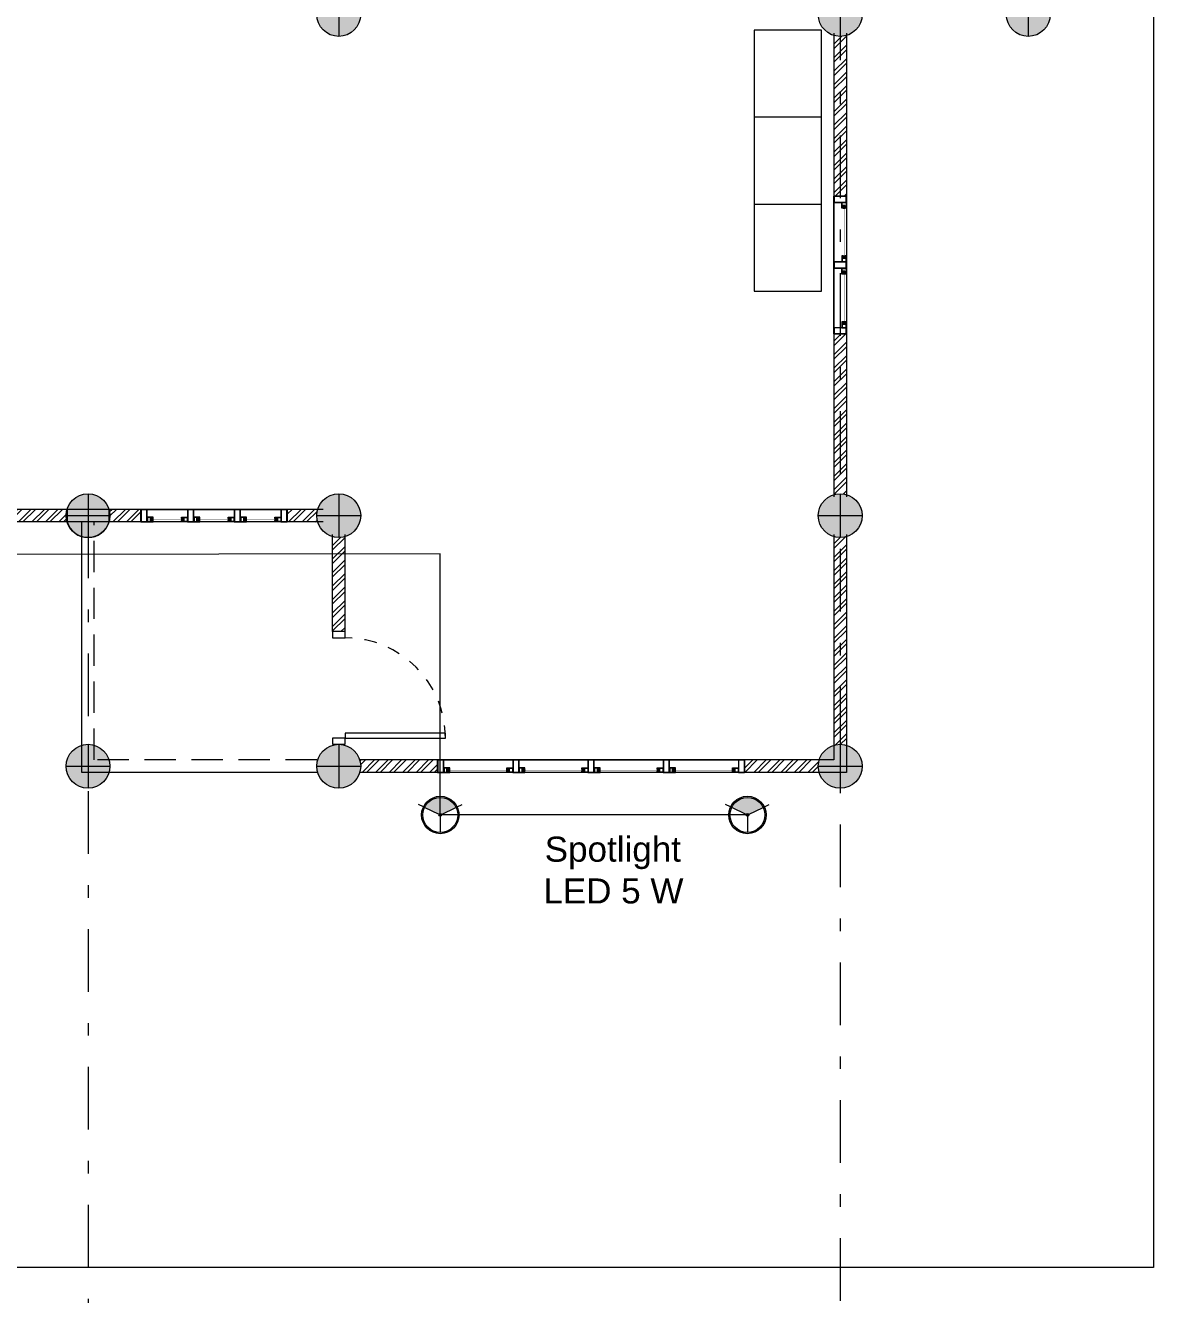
# Model space of a CAD drawing. Header units: millimetres. Extents: x -667 to -468, y -723 to -475.
# Drawn here: x -537.15 to -528.15, y -711.6 to -701.47 of the extents above; entities that cross this region are included whole.
import ezdxf

# ---------------------------------------------------------------- set-up
doc = ezdxf.new("R2010")
doc.units = ezdxf.units.MM
for name, pattern in [('CENTER', [2, 1.25, -0.25, 0.25, -0.25]), ('DASHDOT', [1, 0.5, -0.25, 0, -0.25]), ('DASHED2', [0.375, 0.25, -0.125]), ('HIDDEN', [0.375, 0.25, -0.125])]:
    doc.linetypes.add(name, pattern=pattern)
doc.layers.get('0').update_dxf_attribs({"lineweight": 9})
for name, color, linetype, lineweight in [('COLUMN', 11, 'Continuous', 9), ('dinding', 36, 'Continuous', 9), ('DOOR', 6, 'Continuous', 5), ('Furniture', 172, 'Continuous', 0), ('GRID', 250, 'CENTER', 0), ('HIDDEN', 9, 'HIDDEN', 5), ('NOTASI', 250, 'Continuous', 5), ('pintu', 6, 'Continuous', 5)]:
    doc.layers.add(name, color=color, linetype=linetype, lineweight=lineweight)
doc.styles.get("Standard").update_dxf_attribs({"font": 'arial.ttf'})
pattern_1 = [(45, (113.00251, -159.11501), (-0.053881537, 0.053881537), []), (45, (113.038434, -159.11501), (-0.053881537, 0.053881537), [])]

# ---------------------------------------------------------------- blocks, each defined once
blk = doc.blocks.new('spotlight')
h = blk.add_hatch(color=256)
h.set_gradient(color1=(246, 249, 78), one_color=1, tint=1, name='SPHERICAL')
h.paths.add_polyline_path([(0.01, 0.005), (0.133, 0.064, 0.629887), (-0.133, 0.064), (-0.01, 0.005, -0.629887)])
h = blk.add_hatch(color=256)
h.set_gradient(color1=(186, 177, 3), one_color=1, tint=1, name='SPHERICAL')
h.paths.add_polyline_path([(0.011, 0, 1), (-0.011, 0, 1)])
at = {"color": 244, "true_color": 0x990a2b}
for p, q in [((-0.144, 0.069), (-0.185, 0.088)), ((-0.01, 0.005), (-0.133, 0.064)), ((0.01, 0.005), (0.133, 0.064)), ((0.144, 0.069), (0.185, 0.088)), ((0, -0.011), (0, -0.148))]:
    blk.add_line(p, q, dxfattribs=at)
for radius in [0.159, 0.148]:
    blk.add_circle((0, 0), radius, dxfattribs=at)
blk.add_circle((0, 0), 0.0115)
blk = doc.blocks.new('kolommm bulat')
at = {"layer": 'NOTASI'}
h = blk.add_hatch(color=256, dxfattribs=at)
h.paths.add_polyline_path([(-808.914, -494.931), (-808.914, -495.106), (-808.739, -495.106, 0.414214)])
h.paths.add_polyline_path([(-808.914, -494.931, 0.414214), (-809.089, -495.106), (-808.914, -495.106)])
h.paths.add_polyline_path([(-808.914, -495.106), (-809.089, -495.106, 0.414214), (-808.914, -495.281)])
h.paths.add_polyline_path([(-808.739, -495.106), (-808.914, -495.106), (-808.914, -495.281, 0.414214)])
for p, q in [((-808.914, -494.931), (-808.914, -495.281)), ((-809.089, -495.106), (-808.739, -495.106))]:
    blk.add_line(p, q)
blk.add_circle((-808.914, -495.106), 0.175)
blk = doc.blocks.new('*U564')
for points in [[(81023, 24533), (80973, 24533), (80973, 24433), (81023, 24433)], [(81873, 24533), (81823, 24533), (81823, 24433), (81873, 24433)], [(81023, 24433), (81023, 23633), (81063, 23633), (81063, 24433)]]:
    blk.add_lwpolyline(points, close=True)
at = {"layer": 'HIDDEN'}
blk.add_arc((81023, 24433), 800, 270, 0, dxfattribs=at)
blk = doc.blocks.new('VFEEW')
h = blk.add_hatch()
h.set_pattern_fill('ANSI31', color=30, scale=0.02, angle=-180, style=0)
h.set_pattern_definition([(45, (-1840.9476361, -2580.5427676), (-0.0017677669529, 0.0017677669529), [])])
h.paths.add_polyline_path([(-646.174, -521.722), (-646.172, -521.722, -0.354282), (-646.17, -521.719), (-646.19, -521.719), (-646.19, -521.727), (-646.174, -521.727)])
h.paths.add_polyline_path([(-646.19, -521.711), (-646.19, -521.719), (-646.17, -521.719, -0.354282), (-646.172, -521.716), (-646.174, -521.716), (-646.174, -521.711)])
h = blk.add_hatch()
h.set_pattern_fill('ANSI31', color=30, scale=0.02, angle=-180, style=0)
h.set_pattern_definition([(135, (549.0636286, -2580.5427676), (0.0017677669529, 0.0017677669529), [])])
h.paths.add_polyline_path([(-645.711, -521.722), (-645.713, -521.722, 0.354282), (-645.715, -521.719), (-645.695, -521.719), (-645.695, -521.727), (-645.711, -521.727)])
h.paths.add_polyline_path([(-645.695, -521.711), (-645.695, -521.719), (-645.715, -521.719, 0.354282), (-645.713, -521.716), (-645.711, -521.716), (-645.711, -521.711)])
h = blk.add_hatch()
h.set_pattern_fill('ANSI31', color=30, scale=0.02, angle=-180, style=0)
h.set_pattern_definition([(45, (-1840.3476361, -2580.5427676), (-0.0017677669529, 0.0017677669529), [])])
h.paths.add_polyline_path([(-645.574, -521.722), (-645.572, -521.722, -0.354282), (-645.57, -521.719), (-645.59, -521.719), (-645.59, -521.727), (-645.574, -521.727)])
h.paths.add_polyline_path([(-645.59, -521.711), (-645.59, -521.719), (-645.57, -521.719, -0.354282), (-645.572, -521.716), (-645.574, -521.716), (-645.574, -521.711)])
h = blk.add_hatch()
h.set_pattern_fill('ANSI31', color=30, scale=0.02, angle=-180, style=0)
h.set_pattern_definition([(135, (549.6636286, -2580.5427676), (0.0017677669529, 0.0017677669529), [])])
h.paths.add_polyline_path([(-645.111, -521.722), (-645.113, -521.722, 0.354282), (-645.115, -521.719), (-645.095, -521.719), (-645.095, -521.727), (-645.111, -521.727)])
h.paths.add_polyline_path([(-645.095, -521.711), (-645.095, -521.719), (-645.115, -521.719, 0.354282), (-645.113, -521.716), (-645.111, -521.716), (-645.111, -521.711)])
h = blk.add_hatch()
h.set_pattern_fill('ANSI31', color=30, scale=0.02, angle=-180, style=0)
h.set_pattern_definition([(45, (-1839.7476361, -2580.5427676), (-0.0017677669529, 0.0017677669529), [])])
h.paths.add_polyline_path([(-644.974, -521.722), (-644.972, -521.722, -0.354282), (-644.97, -521.719), (-644.99, -521.719), (-644.99, -521.727), (-644.974, -521.727)])
h.paths.add_polyline_path([(-644.99, -521.711), (-644.99, -521.719), (-644.97, -521.719, -0.354282), (-644.972, -521.716), (-644.974, -521.716), (-644.974, -521.711)])
h = blk.add_hatch()
h.set_pattern_fill('ANSI31', color=30, scale=0.02, angle=-180, style=0)
h.set_pattern_definition([(135, (550.2636286, -2580.5427676), (0.0017677669529, 0.0017677669529), [])])
h.paths.add_polyline_path([(-644.511, -521.722), (-644.513, -521.722, 0.354282), (-644.515, -521.719), (-644.495, -521.719), (-644.495, -521.727), (-644.511, -521.727)])
h.paths.add_polyline_path([(-644.495, -521.711), (-644.495, -521.719), (-644.515, -521.719, 0.354282), (-644.513, -521.716), (-644.511, -521.716), (-644.511, -521.711)])
h = blk.add_hatch()
h.set_pattern_fill('ANSI31', color=30, scale=0.02, angle=-180, style=0)
h.set_pattern_definition([(45, (-1839.1476361, -2580.5427676), (-0.0017677669529, 0.0017677669529), [])])
h.paths.add_polyline_path([(-644.374, -521.722), (-644.372, -521.722, -0.354282), (-644.37, -521.719), (-644.39, -521.719), (-644.39, -521.727), (-644.374, -521.727)])
h.paths.add_polyline_path([(-644.39, -521.711), (-644.39, -521.719), (-644.37, -521.719, -0.354282), (-644.372, -521.716), (-644.374, -521.716), (-644.374, -521.711)])
h = blk.add_hatch()
h.set_pattern_fill('ANSI31', color=30, scale=0.02, angle=-180, style=0)
h.set_pattern_definition([(135, (550.8636286, -2580.5427676), (0.0017677669529, 0.0017677669529), [])])
h.paths.add_polyline_path([(-643.911, -521.722), (-643.913, -521.722, 0.354282), (-643.915, -521.719), (-643.895, -521.719), (-643.895, -521.727), (-643.911, -521.727)])
h.paths.add_polyline_path([(-643.895, -521.711), (-643.895, -521.719), (-643.915, -521.719, 0.354282), (-643.913, -521.716), (-643.911, -521.716), (-643.911, -521.711)])
for points in [[(-646.267, -521.638), (-643.817, -521.638), (-643.817, -521.738), (-646.267, -521.738)], [(-646.217, -521.638), (-646.267, -521.638), (-646.267, -521.738), (-646.217, -521.738)], [(-646.219, -521.64), (-646.265, -521.64), (-646.265, -521.736), (-646.219, -521.736)], [(-646.192, -521.709), (-646.172, -521.709), (-646.172, -521.703), (-646.215, -521.703), (-646.215, -521.736), (-646.172, -521.736), (-646.172, -521.729), (-646.192, -521.729)], [(-645.693, -521.709), (-645.713, -521.709), (-645.713, -521.703), (-645.669, -521.703), (-645.669, -521.736), (-645.713, -521.736), (-645.713, -521.729), (-645.693, -521.729)], [(-645.617, -521.638), (-645.667, -521.638), (-645.667, -521.738), (-645.617, -521.738)], [(-645.619, -521.64), (-645.665, -521.64), (-645.665, -521.736), (-645.619, -521.736)], [(-645.592, -521.709), (-645.572, -521.709), (-645.572, -521.703), (-645.615, -521.703), (-645.615, -521.736), (-645.572, -521.736), (-645.572, -521.729), (-645.592, -521.729)], [(-645.093, -521.709), (-645.113, -521.709), (-645.113, -521.703), (-645.069, -521.703), (-645.069, -521.736), (-645.113, -521.736), (-645.113, -521.729), (-645.093, -521.729)], [(-645.017, -521.638), (-645.067, -521.638), (-645.067, -521.738), (-645.017, -521.738)], [(-645.019, -521.64), (-645.065, -521.64), (-645.065, -521.736), (-645.019, -521.736)], [(-644.992, -521.709), (-644.972, -521.709), (-644.972, -521.703), (-645.015, -521.703), (-645.015, -521.736), (-644.972, -521.736), (-644.972, -521.729), (-644.992, -521.729)], [(-644.493, -521.709), (-644.513, -521.709), (-644.513, -521.703), (-644.469, -521.703), (-644.469, -521.736), (-644.513, -521.736), (-644.513, -521.729), (-644.493, -521.729)], [(-644.417, -521.638), (-644.467, -521.638), (-644.467, -521.738), (-644.417, -521.738)], [(-644.419, -521.64), (-644.465, -521.64), (-644.465, -521.736), (-644.419, -521.736)], [(-644.392, -521.709), (-644.372, -521.709), (-644.372, -521.703), (-644.415, -521.703), (-644.415, -521.736), (-644.372, -521.736), (-644.372, -521.729), (-644.392, -521.729)], [(-643.893, -521.709), (-643.913, -521.709), (-643.913, -521.703), (-643.869, -521.703), (-643.869, -521.736), (-643.913, -521.736), (-643.913, -521.729), (-643.893, -521.729)], [(-643.817, -521.638), (-643.867, -521.638), (-643.867, -521.738), (-643.817, -521.738)], [(-643.819, -521.64), (-643.865, -521.64), (-643.865, -521.736), (-643.819, -521.736)]]:
    blk.add_lwpolyline(points, close=True)
for points in [[(-646.172, -521.713), (-646.172, -521.711), (-646.172, -521.716), (-646.172, -521.711), (-646.17, -521.711), (-646.17, -521.701), (-646.217, -521.701), (-646.217, -521.738), (-646.17, -521.738), (-646.17, -521.727), (-646.172, -521.727), (-646.172, -521.722), (-646.172, -521.727)], [(-645.713, -521.713), (-645.713, -521.711), (-645.713, -521.716), (-645.713, -521.711), (-645.715, -521.711), (-645.715, -521.701), (-645.667, -521.701), (-645.667, -521.738), (-645.715, -521.738), (-645.715, -521.727), (-645.713, -521.727), (-645.713, -521.722), (-645.713, -521.727)], [(-645.572, -521.713), (-645.572, -521.711), (-645.572, -521.716), (-645.572, -521.711), (-645.57, -521.711), (-645.57, -521.701), (-645.617, -521.701), (-645.617, -521.738), (-645.57, -521.738), (-645.57, -521.727), (-645.572, -521.727), (-645.572, -521.722), (-645.572, -521.727)], [(-645.113, -521.713), (-645.113, -521.711), (-645.113, -521.716), (-645.113, -521.711), (-645.115, -521.711), (-645.115, -521.701), (-645.067, -521.701), (-645.067, -521.738), (-645.115, -521.738), (-645.115, -521.727), (-645.113, -521.727), (-645.113, -521.722), (-645.113, -521.727)], [(-644.972, -521.713), (-644.972, -521.711), (-644.972, -521.716), (-644.972, -521.711), (-644.97, -521.711), (-644.97, -521.701), (-645.017, -521.701), (-645.017, -521.738), (-644.97, -521.738), (-644.97, -521.727), (-644.972, -521.727), (-644.972, -521.722), (-644.972, -521.727)], [(-644.513, -521.713), (-644.513, -521.711), (-644.513, -521.716), (-644.513, -521.711), (-644.515, -521.711), (-644.515, -521.701), (-644.467, -521.701), (-644.467, -521.738), (-644.515, -521.738), (-644.515, -521.727), (-644.513, -521.727), (-644.513, -521.722), (-644.513, -521.727)], [(-644.372, -521.713), (-644.372, -521.711), (-644.372, -521.716), (-644.372, -521.711), (-644.37, -521.711), (-644.37, -521.701), (-644.417, -521.701), (-644.417, -521.738), (-644.37, -521.738), (-644.37, -521.727), (-644.372, -521.727), (-644.372, -521.722), (-644.372, -521.727)], [(-643.913, -521.713), (-643.913, -521.711), (-643.913, -521.716), (-643.913, -521.711), (-643.915, -521.711), (-643.915, -521.701), (-643.867, -521.701), (-643.867, -521.738), (-643.915, -521.738), (-643.915, -521.727), (-643.913, -521.727), (-643.913, -521.722), (-643.913, -521.727)], [(-646.172, -521.722), (-646.174, -521.722), (-646.174, -521.727), (-646.19, -521.727), (-646.19, -521.711), (-646.174, -521.711), (-646.174, -521.716), (-646.172, -521.716)], [(-645.713, -521.722), (-645.711, -521.722), (-645.711, -521.727), (-645.695, -521.727), (-645.695, -521.711), (-645.711, -521.711), (-645.711, -521.716), (-645.713, -521.716)], [(-645.572, -521.722), (-645.574, -521.722), (-645.574, -521.727), (-645.59, -521.727), (-645.59, -521.711), (-645.574, -521.711), (-645.574, -521.716), (-645.572, -521.716)], [(-645.113, -521.722), (-645.111, -521.722), (-645.111, -521.727), (-645.095, -521.727), (-645.095, -521.711), (-645.111, -521.711), (-645.111, -521.716), (-645.113, -521.716)], [(-644.972, -521.722), (-644.974, -521.722), (-644.974, -521.727), (-644.99, -521.727), (-644.99, -521.711), (-644.974, -521.711), (-644.974, -521.716), (-644.972, -521.716)], [(-644.513, -521.722), (-644.511, -521.722), (-644.511, -521.727), (-644.495, -521.727), (-644.495, -521.711), (-644.511, -521.711), (-644.511, -521.716), (-644.513, -521.716)], [(-644.372, -521.722), (-644.374, -521.722), (-644.374, -521.727), (-644.39, -521.727), (-644.39, -521.711), (-644.374, -521.711), (-644.374, -521.716), (-644.372, -521.716)], [(-643.913, -521.722), (-643.911, -521.722), (-643.911, -521.727), (-643.895, -521.727), (-643.895, -521.711), (-643.911, -521.711), (-643.911, -521.716), (-643.913, -521.716)]]:
    blk.add_lwpolyline(points)
at = {"color": 20, "const_width": 0.002}
for points in [[(-645.711, -521.719), (-646.174, -521.719)], [(-645.111, -521.719), (-645.574, -521.719)], [(-644.511, -521.719), (-644.974, -521.719)], [(-643.911, -521.719), (-644.374, -521.719)]]:
    blk.add_lwpolyline(points, dxfattribs=at)
for centre, start, end in [((-646.169, -521.717), 174.6734, 252.7067), ((-646.169, -521.722), 107.2933, 185.3266), ((-645.715, -521.717), 287.2933, 5.3266), ((-645.715, -521.722), 354.6734, 72.7067), ((-645.569, -521.717), 174.6734, 252.7067), ((-645.569, -521.722), 107.2933, 185.3266), ((-645.115, -521.717), 287.2933, 5.3266), ((-645.115, -521.722), 354.6734, 72.7067), ((-644.969, -521.717), 174.6734, 252.7067), ((-644.969, -521.722), 107.2933, 185.3266), ((-644.515, -521.717), 287.2933, 5.3266), ((-644.515, -521.722), 354.6734, 72.7067), ((-644.369, -521.717), 174.6734, 252.7067), ((-644.369, -521.722), 107.2933, 185.3266), ((-643.915, -521.717), 287.2933, 5.3266), ((-643.915, -521.722), 354.6734, 72.7067)]:
    blk.add_arc(centre, 0.00286, start, end)
blk = doc.blocks.new('VBV')
h = blk.add_hatch()
h.set_pattern_fill('ANSI31', color=30, scale=0.02, angle=-180, style=0)
h.set_pattern_definition([(45, (-1846.064447, -2578.5427676), (-0.0017677669529, 0.0017677669529), [])])
h.paths.add_polyline_path([(-651.29, -519.722), (-651.288, -519.722, -0.354282), (-651.286, -519.719), (-651.306, -519.719), (-651.306, -519.727), (-651.29, -519.727)])
h.paths.add_polyline_path([(-651.306, -519.711), (-651.306, -519.719), (-651.286, -519.719, -0.354282), (-651.288, -519.716), (-651.29, -519.716), (-651.29, -519.711)])
h = blk.add_hatch()
h.set_pattern_fill('ANSI31', color=30, scale=0.02, angle=-180, style=0)
h.set_pattern_definition([(135, (543.7193513, -2578.5427676), (0.0017677669529, 0.0017677669529), [])])
h.paths.add_polyline_path([(-651.055, -519.722), (-651.057, -519.722, 0.354282), (-651.059, -519.719), (-651.039, -519.719), (-651.039, -519.727), (-651.055, -519.727)])
h.paths.add_polyline_path([(-651.039, -519.711), (-651.039, -519.719), (-651.059, -519.719, 0.354282), (-651.057, -519.716), (-651.055, -519.716), (-651.055, -519.711)])
h = blk.add_hatch()
h.set_pattern_fill('ANSI31', color=30, scale=0.02, angle=-180, style=0)
h.set_pattern_definition([(45, (-1845.6919134, -2578.5427676), (-0.0017677669529, 0.0017677669529), [])])
h.paths.add_polyline_path([(-650.918, -519.722), (-650.916, -519.722, -0.354282), (-650.914, -519.719), (-650.934, -519.719), (-650.934, -519.727), (-650.918, -519.727)])
h.paths.add_polyline_path([(-650.934, -519.711), (-650.934, -519.719), (-650.914, -519.719, -0.354282), (-650.916, -519.716), (-650.918, -519.716), (-650.918, -519.711)])
h = blk.add_hatch()
h.set_pattern_fill('ANSI31', color=30, scale=0.02, angle=-180, style=0)
h.set_pattern_definition([(135, (544.0918849, -2578.5427676), (0.0017677669529, 0.0017677669529), [])])
h.paths.add_polyline_path([(-650.682, -519.722), (-650.684, -519.722, 0.354282), (-650.686, -519.719), (-650.666, -519.719), (-650.666, -519.727), (-650.682, -519.727)])
h.paths.add_polyline_path([(-650.666, -519.711), (-650.666, -519.719), (-650.686, -519.719, 0.354282), (-650.684, -519.716), (-650.682, -519.716), (-650.682, -519.711)])
h = blk.add_hatch()
h.set_pattern_fill('ANSI31', color=30, scale=0.02, angle=-180, style=0)
h.set_pattern_definition([(45, (-1845.31938, -2578.5427676), (-0.0017677669529, 0.0017677669529), [])])
h.paths.add_polyline_path([(-650.545, -519.722), (-650.543, -519.722, -0.354282), (-650.541, -519.719), (-650.561, -519.719), (-650.561, -519.727), (-650.545, -519.727)])
h.paths.add_polyline_path([(-650.561, -519.711), (-650.561, -519.719), (-650.541, -519.719, -0.354282), (-650.543, -519.716), (-650.545, -519.716), (-650.545, -519.711)])
h = blk.add_hatch()
h.set_pattern_fill('ANSI31', color=30, scale=0.02, angle=-180, style=0)
h.set_pattern_definition([(135, (544.4644184, -2578.5427676), (0.0017677669529, 0.0017677669529), [])])
h.paths.add_polyline_path([(-650.31, -519.722), (-650.312, -519.722, 0.354282), (-650.314, -519.719), (-650.294, -519.719), (-650.294, -519.727), (-650.31, -519.727)])
h.paths.add_polyline_path([(-650.294, -519.711), (-650.294, -519.719), (-650.314, -519.719, 0.354282), (-650.312, -519.716), (-650.31, -519.716), (-650.31, -519.711)])
for points in [[(-651.334, -519.638), (-651.384, -519.638), (-651.384, -519.738), (-651.334, -519.738)], [(-651.384, -519.638), (-650.216, -519.638), (-650.216, -519.738), (-651.384, -519.738)], [(-651.336, -519.64), (-651.382, -519.64), (-651.382, -519.736), (-651.336, -519.736)], [(-650.961, -519.638), (-651.011, -519.638), (-651.011, -519.738), (-650.961, -519.738)], [(-650.963, -519.64), (-651.009, -519.64), (-651.009, -519.736), (-650.963, -519.736)], [(-650.589, -519.638), (-650.639, -519.638), (-650.639, -519.738), (-650.589, -519.738)], [(-650.591, -519.64), (-650.637, -519.64), (-650.637, -519.736), (-650.591, -519.736)], [(-650.216, -519.638), (-650.266, -519.638), (-650.266, -519.738), (-650.216, -519.738)], [(-650.218, -519.64), (-650.264, -519.64), (-650.264, -519.736), (-650.218, -519.736)], [(-651.308, -519.709), (-651.288, -519.709), (-651.288, -519.703), (-651.332, -519.703), (-651.332, -519.736), (-651.288, -519.736), (-651.288, -519.729), (-651.308, -519.729)], [(-651.037, -519.709), (-651.057, -519.709), (-651.057, -519.703), (-651.013, -519.703), (-651.013, -519.736), (-651.057, -519.736), (-651.057, -519.729), (-651.037, -519.729)], [(-650.936, -519.709), (-650.916, -519.709), (-650.916, -519.703), (-650.959, -519.703), (-650.959, -519.736), (-650.916, -519.736), (-650.916, -519.729), (-650.936, -519.729)], [(-650.664, -519.709), (-650.684, -519.709), (-650.684, -519.703), (-650.641, -519.703), (-650.641, -519.736), (-650.684, -519.736), (-650.684, -519.729), (-650.664, -519.729)], [(-650.563, -519.709), (-650.543, -519.709), (-650.543, -519.703), (-650.587, -519.703), (-650.587, -519.736), (-650.543, -519.736), (-650.543, -519.729), (-650.563, -519.729)], [(-650.292, -519.709), (-650.312, -519.709), (-650.312, -519.703), (-650.268, -519.703), (-650.268, -519.736), (-650.312, -519.736), (-650.312, -519.729), (-650.292, -519.729)]]:
    blk.add_lwpolyline(points, close=True)
for points in [[(-651.288, -519.713), (-651.288, -519.711), (-651.288, -519.716), (-651.288, -519.711), (-651.286, -519.711), (-651.286, -519.701), (-651.334, -519.701), (-651.334, -519.738), (-651.286, -519.738), (-651.286, -519.727), (-651.288, -519.727), (-651.288, -519.722), (-651.288, -519.727)], [(-651.288, -519.722), (-651.29, -519.722), (-651.29, -519.727), (-651.306, -519.727), (-651.306, -519.711), (-651.29, -519.711), (-651.29, -519.716), (-651.288, -519.716)], [(-651.057, -519.713), (-651.057, -519.711), (-651.057, -519.716), (-651.057, -519.711), (-651.059, -519.711), (-651.059, -519.701), (-651.011, -519.701), (-651.011, -519.738), (-651.059, -519.738), (-651.059, -519.727), (-651.057, -519.727), (-651.057, -519.722), (-651.057, -519.727)], [(-651.057, -519.722), (-651.055, -519.722), (-651.055, -519.727), (-651.039, -519.727), (-651.039, -519.711), (-651.055, -519.711), (-651.055, -519.716), (-651.057, -519.716)], [(-650.916, -519.713), (-650.916, -519.711), (-650.916, -519.716), (-650.916, -519.711), (-650.914, -519.711), (-650.914, -519.701), (-650.961, -519.701), (-650.961, -519.738), (-650.914, -519.738), (-650.914, -519.727), (-650.916, -519.727), (-650.916, -519.722), (-650.916, -519.727)], [(-650.916, -519.722), (-650.918, -519.722), (-650.918, -519.727), (-650.934, -519.727), (-650.934, -519.711), (-650.918, -519.711), (-650.918, -519.716), (-650.916, -519.716)], [(-650.684, -519.713), (-650.684, -519.711), (-650.684, -519.716), (-650.684, -519.711), (-650.686, -519.711), (-650.686, -519.701), (-650.639, -519.701), (-650.639, -519.738), (-650.686, -519.738), (-650.686, -519.727), (-650.684, -519.727), (-650.684, -519.722), (-650.684, -519.727)], [(-650.684, -519.722), (-650.682, -519.722), (-650.682, -519.727), (-650.666, -519.727), (-650.666, -519.711), (-650.682, -519.711), (-650.682, -519.716), (-650.684, -519.716)], [(-650.543, -519.713), (-650.543, -519.711), (-650.543, -519.716), (-650.543, -519.711), (-650.541, -519.711), (-650.541, -519.701), (-650.589, -519.701), (-650.589, -519.738), (-650.541, -519.738), (-650.541, -519.727), (-650.543, -519.727), (-650.543, -519.722), (-650.543, -519.727)], [(-650.543, -519.722), (-650.545, -519.722), (-650.545, -519.727), (-650.561, -519.727), (-650.561, -519.711), (-650.545, -519.711), (-650.545, -519.716), (-650.543, -519.716)], [(-650.312, -519.713), (-650.312, -519.711), (-650.312, -519.716), (-650.312, -519.711), (-650.314, -519.711), (-650.314, -519.701), (-650.266, -519.701), (-650.266, -519.738), (-650.314, -519.738), (-650.314, -519.727), (-650.312, -519.727), (-650.312, -519.722), (-650.312, -519.727)], [(-650.312, -519.722), (-650.31, -519.722), (-650.31, -519.727), (-650.294, -519.727), (-650.294, -519.711), (-650.31, -519.711), (-650.31, -519.716), (-650.312, -519.716)]]:
    blk.add_lwpolyline(points)
at = {"color": 20, "const_width": 0.002}
for points in [[(-651.055, -519.719), (-651.29, -519.719)], [(-650.682, -519.719), (-650.918, -519.719)], [(-650.31, -519.719), (-650.545, -519.719)]]:
    blk.add_lwpolyline(points, dxfattribs=at)
for centre, start, end in [((-651.285, -519.717), 174.6734, 252.7067), ((-651.285, -519.722), 107.2933, 185.3266), ((-651.06, -519.717), 287.2933, 5.3266), ((-651.06, -519.722), 354.6734, 72.7067), ((-650.913, -519.717), 174.6734, 252.7067), ((-650.913, -519.722), 107.2933, 185.3266), ((-650.687, -519.717), 287.2933, 5.3266), ((-650.687, -519.722), 354.6734, 72.7067), ((-650.54, -519.717), 174.6734, 252.7067), ((-650.54, -519.722), 107.2933, 185.3266), ((-650.315, -519.717), 287.2933, 5.3266), ((-650.315, -519.722), 354.6734, 72.7067)]:
    blk.add_arc(centre, 0.00286, start, end)
blk = doc.blocks.new('FCE')
h = blk.add_hatch()
h.set_pattern_fill('ANSI31', color=30, scale=0.02, angle=-180, style=0)
h.set_pattern_definition([(45, (-1849.7851361, -2568.5427676), (-0.0017677669529, 0.0017677669529), [])])
h.paths.add_polyline_path([(-655.011, -509.722), (-655.009, -509.722, -0.354282), (-655.007, -509.719), (-655.027, -509.719), (-655.027, -509.727), (-655.011, -509.727)])
h.paths.add_polyline_path([(-655.027, -509.711), (-655.027, -509.719), (-655.007, -509.719, -0.354282), (-655.009, -509.716), (-655.011, -509.716), (-655.011, -509.711)])
h = blk.add_hatch()
h.set_pattern_fill('ANSI31', color=30, scale=0.02, angle=-180, style=0)
h.set_pattern_definition([(135, (540.1511286, -2568.5427676), (0.0017677669529, 0.0017677669529), [])])
h.paths.add_polyline_path([(-654.623, -509.722), (-654.625, -509.722, 0.354282), (-654.627, -509.719), (-654.607, -509.719), (-654.607, -509.727), (-654.623, -509.727)])
h.paths.add_polyline_path([(-654.607, -509.711), (-654.607, -509.719), (-654.627, -509.719, 0.354282), (-654.625, -509.716), (-654.623, -509.716), (-654.623, -509.711)])
h = blk.add_hatch()
h.set_pattern_fill('ANSI31', color=30, scale=0.02, angle=-180, style=0)
h.set_pattern_definition([(45, (-1849.2601361, -2568.5427676), (-0.0017677669529, 0.0017677669529), [])])
h.paths.add_polyline_path([(-654.486, -509.722), (-654.484, -509.722, -0.354282), (-654.482, -509.719), (-654.502, -509.719), (-654.502, -509.727), (-654.486, -509.727)])
h.paths.add_polyline_path([(-654.502, -509.711), (-654.502, -509.719), (-654.482, -509.719, -0.354282), (-654.484, -509.716), (-654.486, -509.716), (-654.486, -509.711)])
h = blk.add_hatch()
h.set_pattern_fill('ANSI31', color=30, scale=0.02, angle=-180, style=0)
h.set_pattern_definition([(135, (540.6761286, -2568.5427676), (0.0017677669529, 0.0017677669529), [])])
h.paths.add_polyline_path([(-654.098, -509.722), (-654.1, -509.722, 0.354282), (-654.102, -509.719), (-654.082, -509.719), (-654.082, -509.727), (-654.098, -509.727)])
h.paths.add_polyline_path([(-654.082, -509.711), (-654.082, -509.719), (-654.102, -509.719, 0.354282), (-654.1, -509.716), (-654.098, -509.716), (-654.098, -509.711)])
for points in [[(-655.055, -509.638), (-655.105, -509.638), (-655.105, -509.738), (-655.055, -509.738)], [(-655.105, -509.638), (-654.005, -509.638), (-654.005, -509.738), (-655.105, -509.738)], [(-655.057, -509.64), (-655.103, -509.64), (-655.103, -509.736), (-655.057, -509.736)], [(-654.53, -509.638), (-654.58, -509.638), (-654.58, -509.738), (-654.53, -509.738)], [(-654.532, -509.64), (-654.578, -509.64), (-654.578, -509.736), (-654.532, -509.736)], [(-654.005, -509.638), (-654.055, -509.638), (-654.055, -509.738), (-654.005, -509.738)], [(-654.007, -509.64), (-654.053, -509.64), (-654.053, -509.736), (-654.007, -509.736)], [(-655.029, -509.709), (-655.009, -509.709), (-655.009, -509.703), (-655.053, -509.703), (-655.053, -509.736), (-655.009, -509.736), (-655.009, -509.729), (-655.029, -509.729)], [(-654.605, -509.709), (-654.625, -509.709), (-654.625, -509.703), (-654.582, -509.703), (-654.582, -509.736), (-654.625, -509.736), (-654.625, -509.729), (-654.605, -509.729)], [(-654.504, -509.709), (-654.484, -509.709), (-654.484, -509.703), (-654.528, -509.703), (-654.528, -509.736), (-654.484, -509.736), (-654.484, -509.729), (-654.504, -509.729)], [(-654.08, -509.709), (-654.1, -509.709), (-654.1, -509.703), (-654.057, -509.703), (-654.057, -509.736), (-654.1, -509.736), (-654.1, -509.729), (-654.08, -509.729)]]:
    blk.add_lwpolyline(points, close=True)
for points in [[(-655.009, -509.713), (-655.009, -509.711), (-655.009, -509.716), (-655.009, -509.711), (-655.007, -509.711), (-655.007, -509.701), (-655.055, -509.701), (-655.055, -509.738), (-655.007, -509.738), (-655.007, -509.727), (-655.009, -509.727), (-655.009, -509.722), (-655.009, -509.727)], [(-655.009, -509.722), (-655.011, -509.722), (-655.011, -509.727), (-655.027, -509.727), (-655.027, -509.711), (-655.011, -509.711), (-655.011, -509.716), (-655.009, -509.716)], [(-654.625, -509.713), (-654.625, -509.711), (-654.625, -509.716), (-654.625, -509.711), (-654.627, -509.711), (-654.627, -509.701), (-654.58, -509.701), (-654.58, -509.738), (-654.627, -509.738), (-654.627, -509.727), (-654.625, -509.727), (-654.625, -509.722), (-654.625, -509.727)], [(-654.625, -509.722), (-654.623, -509.722), (-654.623, -509.727), (-654.607, -509.727), (-654.607, -509.711), (-654.623, -509.711), (-654.623, -509.716), (-654.625, -509.716)], [(-654.484, -509.713), (-654.484, -509.711), (-654.484, -509.716), (-654.484, -509.711), (-654.482, -509.711), (-654.482, -509.701), (-654.53, -509.701), (-654.53, -509.738), (-654.482, -509.738), (-654.482, -509.727), (-654.484, -509.727), (-654.484, -509.722), (-654.484, -509.727)], [(-654.484, -509.722), (-654.486, -509.722), (-654.486, -509.727), (-654.502, -509.727), (-654.502, -509.711), (-654.486, -509.711), (-654.486, -509.716), (-654.484, -509.716)], [(-654.1, -509.713), (-654.1, -509.711), (-654.1, -509.716), (-654.1, -509.711), (-654.102, -509.711), (-654.102, -509.701), (-654.055, -509.701), (-654.055, -509.738), (-654.102, -509.738), (-654.102, -509.727), (-654.1, -509.727), (-654.1, -509.722), (-654.1, -509.727)], [(-654.1, -509.722), (-654.098, -509.722), (-654.098, -509.727), (-654.082, -509.727), (-654.082, -509.711), (-654.098, -509.711), (-654.098, -509.716), (-654.1, -509.716)]]:
    blk.add_lwpolyline(points)
at = {"color": 20, "const_width": 0.002}
for points in [[(-654.623, -509.719), (-655.011, -509.719)], [(-654.098, -509.719), (-654.486, -509.719)]]:
    blk.add_lwpolyline(points, dxfattribs=at)
for centre, start, end in [((-655.006, -509.717), 174.6734, 252.7067), ((-655.006, -509.722), 107.2933, 185.3266), ((-654.628, -509.717), 287.2933, 5.3266), ((-654.628, -509.722), 354.6734, 72.7067), ((-654.481, -509.717), 174.6734, 252.7067), ((-654.481, -509.722), 107.2933, 185.3266), ((-654.103, -509.717), 287.2933, 5.3266), ((-654.103, -509.722), 354.6734, 72.7067)]:
    blk.add_arc(centre, 0.00286, start, end)

msp = doc.modelspace()

# ---------------------------------------------------------------- hatches: boundary and pattern name
at = {"layer": 'NOTASI'}
h = msp.add_hatch(dxfattribs=at)
h.set_pattern_fill('ANSI32', color=256, scale=0.008, style=0)
h.set_pattern_definition(pattern_1)
h.paths.add_polyline_path([(-530.596, -699.336), (-530.696, -699.336), (-530.696, -699.836), (-530.596, -699.836)])
h.paths.add_polyline_path([(-530.596, -700.936), (-530.696, -700.936), (-530.696, -701.218, -0.145898), (-530.596, -701.218)])
h.paths.add_polyline_path([(-530.596, -701.553, -0.145898), (-530.696, -701.553), (-530.696, -702.836), (-530.596, -702.836)])
h = msp.add_hatch(dxfattribs=at)
h.set_pattern_fill('ANSI32', color=256, scale=0.008, style=0)
h.set_pattern_definition(pattern_1)
h.paths.add_polyline_path([(-530.596, -703.936), (-530.696, -703.936), (-530.696, -705.218, -0.145898), (-530.596, -705.218)])
h.paths.add_polyline_path([(-530.596, -705.553, -0.145898), (-530.696, -705.553), (-530.696, -707.218, -0.145898), (-530.596, -707.218)])
h.paths.add_polyline_path([(-530.813, -707.336), (-531.408, -707.336), (-531.408, -707.436), (-530.813, -707.436, -0.072565), (-530.821, -707.386, -0.072565)])
h = msp.add_hatch(dxfattribs=at)
h.set_pattern_fill('ANSI32', color=256, scale=0.008, style=0)
h.set_pattern_definition(pattern_1)
h.paths.add_polyline_path([(-536.821, -705.386, -0.072565), (-536.813, -705.336), (-536.999, -705.336), (-536.999, -705.436), (-536.813, -705.436, -0.072565)])
h.paths.add_polyline_path([(-536.999, -705.336), (-537.478, -705.336), (-537.478, -705.436), (-536.999, -705.436)])
h.paths.add_polyline_path([(-537.478, -705.336), (-537.807, -705.336), (-537.807, -705.436), (-537.478, -705.436)])
h.paths.add_polyline_path([(-538.978, -705.336), (-539.313, -705.336), (-539.313, -705.436), (-538.978, -705.436)])
h.paths.add_polyline_path([(-539.313, -705.336), (-539.978, -705.336, -0.072565), (-539.971, -705.386, -0.072565), (-539.978, -705.436), (-539.313, -705.436)])
h = msp.add_hatch(dxfattribs=at)
h.set_pattern_fill('ANSI32', color=256, scale=0.008, style=0)
h.set_pattern_definition(pattern_1)
h.paths.add_polyline_path([(-534.596, -705.553, -0.145898), (-534.696, -705.553), (-534.696, -706.311), (-534.596, -706.311)])
h.paths.add_polyline_path([(-534.821, -705.386, -0.072565), (-534.813, -705.336), (-535.057, -705.336), (-535.057, -705.436), (-534.813, -705.436, -0.072565)])
h.paths.add_polyline_path([(-536.225, -705.336), (-536.478, -705.336, -0.072565), (-536.471, -705.386, -0.072565), (-536.478, -705.436), (-536.225, -705.436)])
h = msp.add_hatch(dxfattribs=at)
h.set_pattern_fill('ANSI32', color=256, scale=0.008, style=0)
h.set_pattern_definition(pattern_1)
h.paths.add_polyline_path([(-533.858, -707.336), (-534.478, -707.336, -0.072565), (-534.471, -707.386, -0.072565), (-534.478, -707.436), (-533.858, -707.436)])

# ---------------------------------------------------------------- linework, layer by layer
at = {"color": 1, "linetype": 'ByBlock', "true_color": 0xff1a1a}
for p, q in [((-533.836, -705.692), (-539.315, -705.699)), ((-533.836, -707.775), (-533.836, -705.692)), ((-531.386, -707.775), (-533.836, -707.775))]:
    msp.add_line(p, q, dxfattribs=at)
msp.add_lwpolyline([(-536.813, -705.336), (-536.813, -705.436, 0.745356), (-536.478, -705.436), (-536.478, -705.336)], format="xyb")
at = {"layer": 'dinding', "ltscale": 0.01}
for p, q in [((-528.146, -694.386), (-528.146, -711.386)), ((-528.146, -711.386), (-546.146, -711.386))]:
    msp.add_line(p, q, dxfattribs=at)
at = {"layer": 'dinding'}
for p, q in [((-530.696, -701.536), (-530.696, -705.236)), ((-530.596, -701.536), (-530.596, -705.236)), ((-534.771, -705.336), (-540.021, -705.336)), ((-534.771, -705.436), (-540.021, -705.436)), ((-536.696, -707.436), (-536.696, -705.436)), ((-534.696, -706.311), (-534.696, -705.536)), ((-534.596, -706.311), (-534.596, -705.536)), ((-530.696, -705.536), (-530.696, -707.336)), ((-530.596, -705.536), (-530.596, -707.436)), ((-530.696, -707.336), (-534.478, -707.336)), ((-534.821, -707.436), (-536.696, -707.436)), ((-530.596, -707.436), (-534.478, -707.436))]:
    msp.add_line(p, q, dxfattribs=at)
at = {"layer": 'dinding', "linetype": 'DASHED2'}
for p, q in [((-536.596, -707.336), (-536.596, -705.436)), ((-534.821, -707.336), (-536.596, -707.336))]:
    msp.add_line(p, q, dxfattribs=at)
at = {"layer": 'Furniture', "ltscale": 0.01}
for points in [[(-530.796, -701.511), (-531.331, -701.511), (-531.331, -702.9), (-530.796, -702.9)], [(-530.796, -702.205), (-531.331, -702.205), (-531.331, -703.594), (-530.796, -703.594)]]:
    msp.add_lwpolyline(points, close=True, dxfattribs=at)
at = {"layer": 'GRID', "linetype": 'DASHDOT', "lineweight": 0}
for p, q in [((-530.646, -697.952), (-530.646, -712.73)), ((-536.646, -705.386), (-536.646, -712.73))]:
    msp.add_line(p, q, dxfattribs=at)

# ---------------------------------------------------------------- block references
at = {"xscale": 0.9393539310151247, "yscale": 0.9393539310151247, "zscale": 0.9393539310151247}
for p in [(-533.836, -707.775), (-531.386, -707.775)]:
    msp.add_blockref('spotlight', p, dxfattribs=at)
at = {"layer": 'COLUMN'}
for p in [(274.268, -206.28), (278.268, -206.28), (279.768, -206.28), (272.268, -210.28), (274.268, -210.28), (278.268, -210.28), (272.268, -212.28), (274.268, -212.28), (278.268, -212.28)]:
    msp.add_blockref('kolommm bulat', p, dxfattribs=at)
at = {"layer": 'DOOR', "xscale": 0.0009999999999763531, "yscale": 0.0009999999999763531, "zscale": 0.0009999999999763531, "rotation": 90}
msp.add_blockref('*U564', (-510.162, -788.184), dxfattribs=at)
at = {"layer": 'pintu', "rotation": 90.00000000000001}
msp.add_blockref('FCE', (-1040.334, -48.831), dxfattribs=at)
at = {"layer": 'pintu'}
for name, p in [('VBV', (115.159, -185.698)), ('VFEEW', (112.409, -185.698))]:
    msp.add_blockref(name, p, dxfattribs=at)

# ---------------------------------------------------------------- texts
at = {"color": 1, "linetype": 'ByBlock', "true_color": 0xff1a1a, "insert": (-533.131, -707.948), "char_height": 0.2, "attachment_point": 1}
msp.add_mtext_dynamic_manual_height_columns('\\pi0.12795;{\\C256;Spotlight \\P\\pi0.11718;LED 5 W}', width=1.32862, gutter_width=12.5, heights=[0], dxfattribs=at)

doc.saveas('drawing.dxf')
